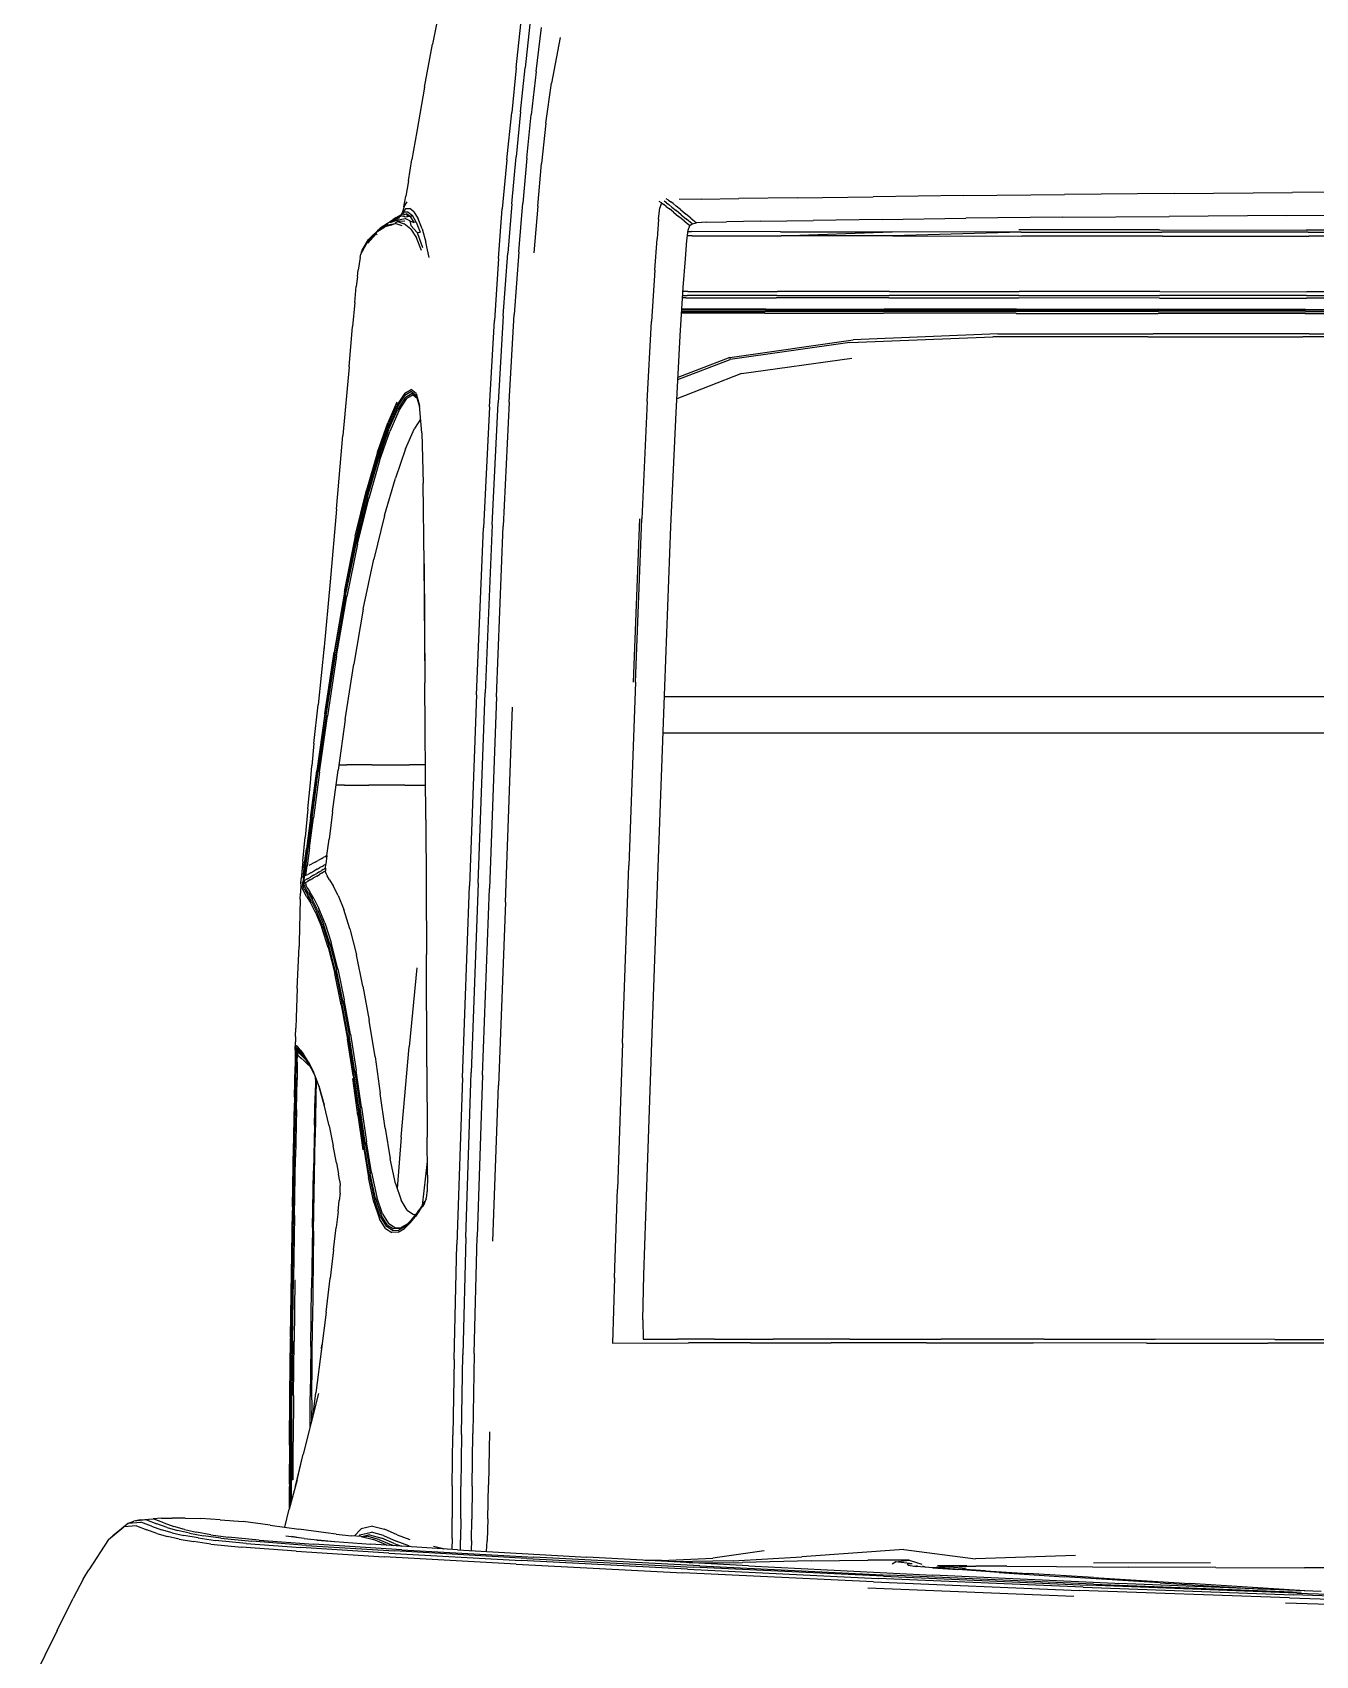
# Model space of a CAD drawing. Header units: millimetres. Extents: x -1905078 to 890385, y 1304549 to 3975677.
# Drawn here: x -641146 to -639328, y 1477237 to 1479537 of the extents above; entities that cross this region are included whole.
import ezdxf

# ---------------------------------------------------------------- set-up
doc = ezdxf.new("R2010")
doc.units = ezdxf.units.MM
doc.header["$LTSCALE"] = 1000
doc.layers.get('0').update_dxf_attribs({"linetype": 'CONTINUOUS'})
doc.layers.add('景-通用-文字', color=7, linetype='CONTINUOUS')

# ---------------------------------------------------------------- blocks, each defined once
blk = doc.blocks.new('C')
at = {"color": 0, "linetype": 'Continuous', "extrusion": (0, 1, 0)}
for p, q in [((-3224.4, 7460.4), (-3240.9, 7379)), ((-3101, 7339.3), (-3093.3, 7412.2)), ((-3078.6, 7412.3), (-3086.3, 7339.2)), ((-3067.6, 7333.1), (-3059.2, 7406.8)), ((-3027.6, 7389.8), (-3042.5, 7313.9)), ((-3254.2, 7307.2), (-3240.9, 7379)), ((-3101, 7339.3), (-3108.6, 7264.8)), ((-3093.9, 7266.1), (-3086.3, 7339.2)), ((-3067.6, 7333.1), (-3076, 7261.1)), ((-3254.2, 7307.2), (-3266.9, 7233.5)), ((-3051.7, 7247.4), (-3042.5, 7313.9)), ((-3116.7, 7186.1), (-3108.6, 7264.8)), ((-3093.9, 7266.1), (-3101.3, 7190.9)), ((-3083.2, 7188.8), (-3076, 7261.1)), ((-3266.9, 7233.5), (-3274.9, 7186.8)), ((-3051.7, 7247.4), (-3058.9, 7180.2)), ((-3280.7, 7151.1), (-3274.9, 7186.8)), ((-3116.7, 7186.1), (-3124.4, 7104.5)), ((-3108.4, 7112.7), (-3101.3, 7190.9)), ((-3083.2, 7188.8), (-3090, 7113.6)), ((-3065.2, 7109), (-3058.9, 7180.2)), ((-3280.7, 7151.1), (-3284.9, 7125.3)), ((-3288.2, 7107.8), (-3284.9, 7125.3)), ((-3288.1, 7108.3), (-3282.7, 7115.8)), ((-2858.8, 7114.3), (-2862.6, 7116.6)), ((-2850.7, 7114.6), (-2854.3, 7117.1)), ((-2847.1, 7118.9), (-2850.9, 7121.2)), ((-2847.1, 7118.9), (-2843.5, 7116.3)), ((-2839.4, 7113.1), (-2843.5, 7116.3)), ((-2792.9, 7120.7), (-2829.3, 7120)), ((-2792.9, 7120.7), (-2730, 7121.6)), ((-2632.7, 7122.9), (-2730, 7121.6)), ((-2632.7, 7122.9), (-2506.3, 7124.6)), ((-2356, 7126.4), (-2506.3, 7124.6)), ((-2356, 7126.4), (-2186.9, 7128.2)), ((-2004.2, 7129.9), (-2186.9, 7128.2)), ((-2004.2, 7129.9), (-1807.3, 7131.4)), ((-1595.4, 7132.7), (-1807.3, 7131.4)), ((-3309.3, 7083.9), (-3295.1, 7089.8)), ((-3301.2, 7090.2), (-3306.1, 7086.8)), ((-3305.7, 7087.1), (-3292.3, 7092.7)), ((-3301.2, 7090.2), (-3296, 7092.8)), ((-3301.2, 7090.2), (-3292.3, 7092.7)), ((-3297.2, 7086.3), (-3286.1, 7088.3)), ((-3291.2, 7095.5), (-3296, 7092.8)), ((-3292.8, 7094.6), (-3291, 7097.9)), ((-3286.7, 7091.2), (-3292.3, 7092.7)), ((-3291.2, 7095.5), (-3287.7, 7098.7)), ((-3291.2, 7095.5), (-3284.1, 7096.3)), ((-3288.1, 7108.3), (-3291, 7097.9)), ((-3285.1, 7104.7), (-3291, 7097.9)), ((-3288.3, 7094.5), (-3284.1, 7096.3)), ((-3281, 7099), (-3287.7, 7098.7)), ((-3286.7, 7091.2), (-3282.1, 7091.4)), ((-3278.2, 7084.6), (-3286.1, 7088.3)), ((-3285.1, 7104.7), (-3278.5, 7105.1)), ((-3277.6, 7091.4), (-3284.1, 7096.3)), ((-3284.1, 7096.3), (-3282.1, 7091.4)), ((-3277.6, 7091.4), (-3282.1, 7091.4)), ((-3281, 7099), (-3274.2, 7093.3)), ((-3271.5, 7099.3), (-3278.5, 7105.1)), ((-3277.6, 7091.4), (-3274.2, 7093.3)), ((-3277.6, 7091.4), (-3272, 7081.6)), ((-3267.7, 7082.2), (-3274.2, 7093.3)), ((-3271.5, 7099.3), (-3264.4, 7087.9)), ((-3130.5, 7021.6), (-3124.4, 7104.5)), ((-3108.4, 7112.7), (-3115.3, 7030.5)), ((-3096.9, 7032.9), (-3090, 7113.6)), ((-3065.2, 7109), (-3071.9, 7031)), ((-2863.7, 7087.4), (-2861.6, 7105.9)), ((-2858.8, 7114.3), (-2861.6, 7105.9)), ((-2858.8, 7114.3), (-2855.1, 7111.8)), ((-2851, 7108.5), (-2855.1, 7111.8)), ((-2851, 7108.5), (-2845.8, 7104.3)), ((-2850.7, 7114.6), (-2846.6, 7111.4)), ((-2841.4, 7107.1), (-2846.6, 7111.4)), ((-2838.8, 7098.6), (-2845.8, 7104.3)), ((-2841.4, 7107.1), (-2834.4, 7101.4)), ((-2839.4, 7113.1), (-2834.2, 7108.8)), ((-2838.8, 7098.6), (-2830.5, 7091.8)), ((-2826.2, 7094.6), (-2834.4, 7101.4)), ((-2827.3, 7103.1), (-2834.2, 7108.8)), ((-2821.3, 7084.4), (-2830.5, 7091.8)), ((-2827.3, 7103.1), (-2819.1, 7096.3)), ((-2826.2, 7094.6), (-2817, 7087.1)), ((-2810.1, 7088.9), (-2819.1, 7096.3)), ((-2810.1, 7088.9), (-2800.6, 7081)), ((-2490.8, 7086.8), (-2351.3, 7088.6)), ((-2190.8, 7090.3), (-2351.3, 7088.6)), ((-2190.8, 7090.3), (-2012.7, 7091.8)), ((-1817.2, 7093.2), (-2012.7, 7091.8)), ((-1817.2, 7093.2), (-1604.6, 7094.3)), ((-3348.7, 7047), (-3334.4, 7062.9)), ((-3348.5, 7049.7), (-3335.3, 7063.8)), ((-3333.5, 7066.2), (-3347.1, 7053.1)), ((-3345.2, 7055.4), (-3330.4, 7069.3)), ((-3333.5, 7066.2), (-3335.3, 7063.8)), ((-3334.4, 7062.9), (-3335.3, 7063.8)), ((-3334.4, 7062.9), (-3333, 7061.1)), ((-3333.5, 7066.2), (-3320, 7074.3)), ((-3333.5, 7066.2), (-3330.4, 7069.3)), ((-3327.6, 7072.1), (-3333.4, 7066.5)), ((-3315.1, 7077.8), (-3330.4, 7069.3)), ((-3309.3, 7083.9), (-3327.6, 7072.1)), ((-3327.6, 7072.1), (-3323.9, 7075)), ((-3323.9, 7075), (-3305.7, 7087.1)), ((-3315.1, 7077.8), (-3320, 7074.3)), ((-3310, 7077), (-3320, 7074.3)), ((-3315.1, 7077.8), (-3302.8, 7080.1)), ((-3297.2, 7086.3), (-3312, 7080.9)), ((-3310, 7077), (-3302.8, 7080.1)), ((-3299.2, 7083.1), (-3302.8, 7080.1)), ((-3291.3, 7075.8), (-3302.8, 7080.1)), ((-3286.5, 7083.6), (-3299.2, 7083.1)), ((-3299.2, 7083.1), (-3287.9, 7079.5)), ((-3277, 7070.5), (-3287.9, 7079.5)), ((-3278.2, 7084.6), (-3272, 7081.6)), ((-3278.2, 7084.6), (-3276.6, 7076.7)), ((-3277, 7070.5), (-3267.1, 7055.8)), ((-3266.1, 7065.1), (-3276.6, 7076.7)), ((-3267.7, 7082.2), (-3272, 7081.6)), ((-3267.7, 7082.2), (-3261.2, 7065.7)), ((-3266.1, 7065.1), (-3261.2, 7065.7)), ((-3266.1, 7065.1), (-3257.2, 7040)), ((-3257.6, 7070.9), (-3264.4, 7087.9)), ((-3257.6, 7070.9), (-3251.5, 7048.8)), ((-2863.7, 7087.4), (-2866.2, 7054.4)), ((-2821.3, 7084.4), (-2811.8, 7076.6)), ((-2807.5, 7079.3), (-2817, 7087.1)), ((-2814.6, 7066.6), (-2809, 7066.6)), ((-2660.7, 7066.2), (-2809, 7066.6)), ((-2784, 7082.1), (-2800.6, 7081)), ((-2784, 7082.1), (-2750.8, 7082.9)), ((-2693.8, 7083.7), (-2750.8, 7082.9)), ((-2693.8, 7083.7), (-2606, 7085.1)), ((-2660.7, 7066.2), (-2474.3, 7065.8)), ((-2659.4, 7059.3), (-2474.3, 7065.8)), ((-2490.8, 7086.8), (-2606, 7085.1)), ((-2259.2, 7065.6), (-2474.3, 7065.8)), ((-2259.2, 7065.6), (-2473, 7059.2)), ((-2028.6, 7069.2), (-2263.1, 7069.5)), ((-2259.2, 7065.6), (-2024.9, 7065.5)), ((-2028.6, 7069.2), (-1784.1, 7069.1)), ((-1780.7, 7065.4), (-2024.9, 7065.5)), ((-1539.1, 7069.1), (-1784.1, 7069.1)), ((-1780.7, 7065.4), (-1535.9, 7065.3)), ((-3360.1, 7029), (-3348.5, 7049.7)), ((-3348.2, 7051.1), (-3359.3, 7032)), ((-3357.6, 7035.3), (-3358.5, 7033.5)), ((-3357.6, 7035.3), (-3347.1, 7053.1)), ((-3345.2, 7055.4), (-3347.1, 7053.1)), ((-3258.8, 7034.7), (-3267.1, 7055.8)), ((-3246.4, 7023.1), (-3251.5, 7048.8)), ((-2870.2, 7002.2), (-2866.2, 7054.4)), ((-2807.8, 7059.3), (-2815.5, 7059.3)), ((-2807.8, 7059.3), (-2659.4, 7059.3)), ((-2473, 7059.2), (-2659.4, 7059.3)), ((-2473, 7059.2), (-2258, 7059.1)), ((-2023.7, 7059), (-2258, 7059.1)), ((-2023.7, 7059), (-1779.6, 7058.9)), ((-1534.8, 7058.9), (-1779.6, 7058.9)), ((-3361.2, 7023.2), (-3364.4, 7002.4)), ((-3361.2, 7023.2), (-3360.1, 7029)), ((-3359.3, 7032), (-3360.1, 7029)), ((-3359.3, 7032), (-3358.5, 7033.5)), ((-3130.5, 7021.6), (-3137, 6918)), ((-3122.7, 6926.1), (-3115.3, 7030.5)), ((-3096.9, 7032.9), (-3104.5, 6928.4)), ((-3365.8, 6991.8), (-3367.7, 6975)), ((-3365.8, 6991.8), (-3364.4, 7002.4)), ((-2870.2, 7002.2), (-2875.8, 6916.6)), ((-3370.3, 6948.4), (-3367.7, 6975)), ((-2818.4, 6955.9), (-2823.7, 6955.9)), ((-2823.4, 6960), (-2816.2, 6960)), ((-2814.8, 6966.6), (-2823, 6966.6)), ((-2818.4, 6955.9), (-2667.8, 6955.9)), ((-2666.6, 6959.9), (-2816.2, 6960)), ((-2814.8, 6966.6), (-2665.6, 6966.6)), ((-2479.9, 6955.9), (-2667.8, 6955.9)), ((-2666.6, 6959.9), (-2479.2, 6959.9)), ((-2478.6, 6966.6), (-2665.6, 6966.6)), ((-2479.9, 6955.9), (-2263.8, 6955.8)), ((-2263.4, 6959.8), (-2479.2, 6959.9)), ((-2478.6, 6966.6), (-2262.9, 6966.5)), ((-2028.7, 6955.7), (-2263.8, 6955.8)), ((-2263.4, 6959.8), (-2028.5, 6959.7)), ((-2028.1, 6966.4), (-2262.9, 6966.5)), ((-2028.7, 6955.7), (-1783.9, 6955.6)), ((-1783.7, 6959.7), (-2028.5, 6959.7)), ((-2028.1, 6966.4), (-1783.4, 6966.3)), ((-1538.6, 6955.6), (-1783.9, 6955.6)), ((-1783.7, 6959.7), (-1538.4, 6959.6)), ((-1538.1, 6966.2), (-1783.4, 6966.3)), ((-3370.3, 6948.4), (-3374, 6908.3)), ((-3122.7, 6926.1), (-3131.2, 6781.1)), ((-3112.9, 6782.1), (-3104.5, 6928.4)), ((-2686.5, 6930.4), (-2825.3, 6930.5)), ((-2825.2, 6933.4), (-2686.2, 6933.3)), ((-2825, 6935.8), (-2685.7, 6935.7)), ((-2685.2, 6937.2), (-2824.9, 6937.3)), ((-2686.5, 6930.4), (-2488.7, 6930.3)), ((-2488.5, 6933.2), (-2686.2, 6933.3)), ((-2488.2, 6935.6), (-2685.7, 6935.7)), ((-2685.2, 6937.2), (-2487.9, 6937.1)), ((-2267.6, 6930.2), (-2488.7, 6930.3)), ((-2488.5, 6933.2), (-2267.4, 6933.1)), ((-2488.2, 6935.6), (-2267.2, 6935.5)), ((-2267.1, 6937), (-2487.9, 6937.1)), ((-2267.6, 6930.2), (-2030.7, 6930.1)), ((-2030.5, 6933), (-2267.4, 6933.1)), ((-2030.4, 6935.4), (-2267.2, 6935.5)), ((-2267.1, 6937), (-2030.3, 6936.9)), ((-1785.7, 6930), (-2030.7, 6930.1)), ((-2030.5, 6933), (-1785.5, 6932.9)), ((-2030.4, 6935.4), (-1785.4, 6935.3)), ((-1785.3, 6936.8), (-2030.3, 6936.9)), ((-1785.7, 6930), (-1540.1, 6929.9)), ((-1540, 6932.8), (-1785.5, 6932.9)), ((-1539.8, 6935.2), (-1785.4, 6935.3)), ((-1785.3, 6936.8), (-1539.8, 6936.7)), ((-3379.8, 6840.9), (-3374, 6908.3)), ((-3145.5, 6774.6), (-3137, 6918)), ((-2883, 6783.2), (-2875.8, 6916.6)), ((-2744.8, 6856.8), (-2539.5, 6886.1)), ((-2544.9, 6881.5), (-2744.6, 6853.4)), ((-2544.9, 6881.5), (-2306.4, 6890.9)), ((-2298.5, 6895.9), (-2539.5, 6886.1)), ((-2048.3, 6890.9), (-2306.4, 6890.9)), ((-2298.5, 6895.9), (-2039.2, 6895.8)), ((-2048.3, 6890.9), (-1789.8, 6890.8)), ((-1779.4, 6895.8), (-2039.2, 6895.8)), ((-1531.2, 6890.8), (-1789.8, 6890.8)), ((-1779.4, 6895.8), (-1519.8, 6895.7)), ((-2831.7, 6820), (-2744.6, 6853.4)), ((-2744.8, 6856.8), (-2831.5, 6823.4)), ((-2744.8, 6856.8), (-2744.6, 6853.4)), ((-2725.4, 6829.8), (-2541.4, 6855.4)), ((-3379.8, 6840.9), (-3390.3, 6726.6)), ((-2725.4, 6829.8), (-2833.4, 6787.8)), ((-3287, 6797.1), (-3300.1, 6777)), ((-3299.6, 6773.2), (-3286.5, 6793.4)), ((-3285.4, 6790.6), (-3298.5, 6770.4)), ((-3287, 6797.1), (-3276.2, 6803.5)), ((-3275.7, 6799.8), (-3286.5, 6793.4)), ((-3285.4, 6790.6), (-3274.6, 6797)), ((-3272.8, 6794.4), (-3283.6, 6788)), ((-3267.9, 6796.5), (-3276.2, 6803.5)), ((-3275.7, 6799.8), (-3267.4, 6792.8)), ((-3266.7, 6790.3), (-3274.6, 6797)), ((-3272.8, 6794.4), (-3266.3, 6789)), ((-3267.9, 6796.5), (-3262.2, 6776.6)), ((-3262, 6773.8), (-3267.4, 6792.8)), ((-3300.1, 6782.3), (-3315.3, 6747.8)), ((-3315.3, 6742.5), (-3300.1, 6777)), ((-3299.6, 6773.2), (-3314.8, 6738.8)), ((-3313.7, 6736), (-3298.5, 6770.4)), ((-3296.7, 6767.8), (-3311.8, 6733.4)), ((-3296.7, 6767.8), (-3283.6, 6788)), ((-3258.6, 6731.1), (-3262.2, 6776.6)), ((-3145.5, 6774.6), (-3155.6, 6572.8)), ((-3141.1, 6577.6), (-3131.2, 6781.1)), ((-3112.9, 6782.1), (-3122.6, 6575.7)), ((-2883, 6783.2), (-2891.8, 6587.6)), ((-3332.3, 6698.6), (-3315.3, 6747.8)), ((-3315.3, 6742.5), (-3332.3, 6693.3)), ((-3331.8, 6689.6), (-3314.8, 6738.8)), ((-3285.6, 6704.2), (-3270.4, 6738.5)), ((-3260.4, 6754), (-3270.4, 6738.5)), ((-3400.8, 6604), (-3390.3, 6726.6)), ((-3313.7, 6736), (-3330.7, 6686.9)), ((-3328.8, 6684.3), (-3311.8, 6733.4)), ((-3258.6, 6731.1), (-3256.3, 6647.4)), ((-3332.3, 6698.6), (-3350.6, 6635.3)), ((-3350.5, 6630.2), (-3332.3, 6693.3)), ((-3331.8, 6689.6), (-3350, 6626.7)), ((-3348.8, 6623.9), (-3330.7, 6686.9)), ((-3328.8, 6684.3), (-3347, 6621.4)), ((-3285.6, 6704.2), (-3302.5, 6655.4)), ((-3320.4, 6593.5), (-3302.5, 6655.4)), ((-3369.3, 6558.7), (-3350.6, 6635.3)), ((-3350.5, 6630.2), (-3369.1, 6554)), ((-3254.7, 6512.7), (-3256.3, 6647.4)), ((-3400.8, 6604), (-3411.4, 6482.6)), ((-3368.5, 6550.6), (-3350, 6626.7)), ((-3348.8, 6623.9), (-3367.4, 6548.1)), ((-3365.5, 6545.7), (-3347, 6621.4)), ((-3320.4, 6593.5), (-3338.6, 6520.2)), ((-3141.1, 6577.6), (-3152.7, 6297.6)), ((-3133.8, 6291.2), (-3122.6, 6575.7)), ((-2895.8, 6587.8), (-2906.4, 6315.4)), ((-2902.4, 6315.6), (-2891.8, 6587.6)), ((-3369.3, 6558.7), (-3387.6, 6469.4)), ((-3387.4, 6465.4), (-3369.1, 6554)), ((-3368.5, 6550.6), (-3386.8, 6462.4)), ((-3385.6, 6460.1), (-3367.4, 6548.1)), ((-3167.1, 6294.3), (-3155.6, 6572.8)), ((-3365.5, 6545.7), (-3383.6, 6458)), ((-3356, 6436.9), (-3338.6, 6520.2)), ((-3254.7, 6512.7), (-3253.2, 6314.5)), ((-3253, 6317.8), (-3254.6, 6517)), ((-3411.4, 6482.6), (-3421.8, 6368.3)), ((-3387.4, 6465.4), (-3404.6, 6365.2)), ((-3403.9, 6362.9), (-3386.8, 6462.4)), ((-3385.6, 6460.1), (-3402.6, 6361)), ((-3400.6, 6359.2), (-3383.6, 6458)), ((-3356, 6436.9), (-3372, 6345.2)), ((-3421, 6375.5), (-3431.2, 6277.4)), ((-3420.2, 6262.8), (-3404.6, 6365.2)), ((-3403.9, 6362.9), (-3419.3, 6261.3)), ((-3418, 6260), (-3402.6, 6361)), ((-3400.6, 6359.2), (-3415.9, 6258.7)), ((-3386.1, 6253.1), (-3372, 6345.2)), ((-3251.9, 6086.4), (-3253.2, 6314.5)), ((-2902.4, 6315.6), (-2913.5, 6010)), ((-3438.2, 6213.2), (-3431.2, 6277.4)), ((-3167.1, 6294.3), (-3179, 5976.2)), ((-3164.6, 5980.3), (-3152.7, 6297.6)), ((-3133.8, 6291.2), (-3145.7, 5971.6)), ((-2854.2, 6291.7), (2854.2, 6292.1)), ((-3420.2, 6262.8), (-3433.4, 6167.8)), ((-3432.5, 6167.2), (-3419.3, 6261.3)), ((-3418, 6260), (-3431, 6166.4)), ((-3428.9, 6165.7), (-3415.9, 6258.7)), ((-3386.1, 6253.1), (-3397.9, 6168.6)), ((-3118.7, 5948.9), (-3107.2, 6273.8)), ((-2856.4, 6231.1), (2856.4, 6231.1)), ((-3438.2, 6213.2), (-3441.7, 6176.2)), ((-3444.1, 6147.9), (-3441.7, 6176.2)), ((-3407.1, 6099.5), (-3397.9, 6168.6)), ((-3396.7, 6177.8), (-3383.5, 6177.7)), ((-3341.5, 6177.7), (-3383.5, 6177.7)), ((-3341.5, 6177.7), (-3279, 6177.6)), ((-3252.4, 6177.7), (-3279, 6177.6)), ((-3448.3, 6104.5), (-3444.1, 6147.9)), ((-3443.8, 6089.5), (-3433.4, 6167.8)), ((-3432.5, 6167.2), (-3442.7, 6089.8)), ((-3441.2, 6089.6), (-3431, 6166.4)), ((-3428.9, 6165.7), (-3439, 6089.4)), ((-3387.5, 6143.6), (-3401.2, 6143.7)), ((-3387.5, 6143.6), (-3347, 6143.6)), ((-3286.9, 6143.5), (-3347, 6143.6)), ((-3286.9, 6143.5), (-3252.2, 6143.6)), ((-3448.3, 6104.5), (-3453.1, 6056.9)), ((-3443.8, 6089.5), (-3450.8, 6037.5)), ((-3449.6, 6038.5), (-3442.7, 6089.8)), ((-3441.2, 6089.6), (-3448, 6038.9)), ((-3445.7, 6039.2), (-3439, 6089.4)), ((-3407.1, 6099.5), (-3413.1, 6053.9)), ((-3251.9, 6086.4), (-3250.7, 5861.7)), ((-3456.9, 6016.9), (-3453.1, 6056.9)), ((-3454.9, 6005.8), (-3450.8, 6037.5)), ((-3449.6, 6038.5), (-3453.6, 6007.4)), ((-3452, 6008.4), (-3448, 6038.9)), ((-3445.7, 6039.2), (-3449.6, 6009.2)), ((-3416.7, 6026.5), (-3413.1, 6053.9)), ((-3456.9, 6016.9), (-3459.4, 5987.7)), ((-3455.7, 5990.8), (-3453.6, 6007.4)), ((-3452, 6008.4), (-3454, 5992.3)), ((-3451.6, 5993.5), (-3449.6, 6009.2)), ((-3446.3, 6010.4), (-3441.7, 6012.7)), ((-3436.4, 6015.5), (-3441.7, 6012.7)), ((-3436.4, 6015.5), (-3431.1, 6018.4)), ((-3432.9, 6003.6), (-3428.2, 6006.4)), ((-3426.4, 6021.1), (-3431.1, 6018.4)), ((-3424.7, 6008.4), (-3428.2, 6006.4)), ((-3426.4, 6021.1), (-3422.9, 6023)), ((-3424.7, 6008.4), (-3422.1, 6009.9)), ((-3420.3, 6024.5), (-3422.9, 6023)), ((-3420.1, 6011.1), (-3422.1, 6009.9)), ((-3420.3, 6024.5), (-3418.3, 6025.6)), ((-3420.1, 6011.1), (-3418.4, 6012)), ((-3419.1, 6005.2), (-3418.4, 6012)), ((-3416.7, 6026.5), (-3418.4, 6012)), ((-3416.7, 6026.5), (-3418.3, 6025.6)), ((-2923.9, 5714), (-2913.5, 6010)), ((-3460, 5979.2), (-3460.9, 5963.6)), ((-3460, 5979.2), (-3459.4, 5987.7)), ((-3457.8, 5980.2), (-3456.4, 5982.8)), ((-3454.9, 6005.8), (-3457, 5988.6)), ((-3455.7, 5990.8), (-3457, 5988.6)), ((-3456.6, 5977.5), (-3456.4, 5982.8)), ((-3456.6, 5977.5), (-3454.8, 5979.6)), ((-3455.7, 5990.8), (-3456.4, 5982.8)), ((-3454.7, 5984.6), (-3456.4, 5982.8)), ((-3455.7, 5990.8), (-3454, 5992.3)), ((-3454.7, 5984.6), (-3454.8, 5979.6)), ((-3452.4, 5981.3), (-3454.8, 5979.6)), ((-3454, 5975.5), (-3454.8, 5979.6)), ((-3454.7, 5984.6), (-3454, 5992.3)), ((-3454.7, 5984.6), (-3452.2, 5986.1)), ((-3451.6, 5993.5), (-3454, 5992.3)), ((-3452.4, 5981.3), (-3449, 5983.3)), ((-3452.4, 5981.3), (-3451.6, 5977.4)), ((-3448.9, 5987.9), (-3452.2, 5986.1)), ((-3451.6, 5993.5), (-3448.2, 5995)), ((-3444.3, 5986), (-3449, 5983.3)), ((-3448.9, 5987.9), (-3444.2, 5990.6)), ((-3443.5, 5997.5), (-3448.2, 5995)), ((-3444.3, 5986), (-3439, 5989.1)), ((-3438.9, 5993.6), (-3444.2, 5990.6)), ((-3443.5, 5997.5), (-3438.2, 6000.5)), ((-3433.7, 5992.2), (-3439, 5989.1)), ((-3438.9, 5993.6), (-3433.5, 5996.7)), ((-3432.9, 6003.6), (-3438.2, 6000.5)), ((-3433.7, 5992.2), (-3428.9, 5995)), ((-3428.8, 5999.5), (-3433.5, 5996.7)), ((-3425.4, 5997), (-3428.9, 5995)), ((-3428.8, 5999.5), (-3425.3, 6001.6)), ((-3425.4, 5997), (-3422.8, 5998.6)), ((-3422.7, 6003.1), (-3425.3, 6001.6)), ((-3420.9, 5999.7), (-3422.8, 5998.6)), ((-3422.7, 6003.1), (-3420.7, 6004.2)), ((-3420.9, 5999.7), (-3419.2, 6000.7)), ((-3419.1, 6005.2), (-3420.7, 6004.2)), ((-3419.1, 6005.2), (-3419.2, 6000.7)), ((-3418.4, 5997), (-3419.2, 6000.7)), ((-3418.4, 5997), (-3416.2, 5992.6)), ((-3412.2, 5986.1), (-3416.2, 5992.6)), ((-3412.2, 5986.1), (-3406, 5975.8)), ((-3164.6, 5980.3), (-3176, 5664.9)), ((-3461.2, 5953.6), (-3462.9, 5881.7)), ((-3461.2, 5953.6), (-3460.9, 5963.6)), ((-3456.6, 5977.5), (-3458, 5974.6)), ((-3457.1, 5970.3), (-3458, 5974.6)), ((-3457.1, 5970.3), (-3454.7, 5965.4)), ((-3456.6, 5977.5), (-3455.7, 5973.3)), ((-3453.4, 5968.5), (-3455.7, 5973.3)), ((-3450.4, 5958.2), (-3454.7, 5965.4)), ((-3454, 5975.5), (-3451.6, 5970.8)), ((-3453.4, 5968.5), (-3449.1, 5961.5)), ((-3449.3, 5972.8), (-3451.6, 5977.4)), ((-3447.4, 5963.8), (-3451.6, 5970.8)), ((-3450.4, 5958.2), (-3443.7, 5947.1)), ((-3449.3, 5972.8), (-3445, 5965.8)), ((-3442.4, 5950.4), (-3449.1, 5961.5)), ((-3447.4, 5963.8), (-3440.8, 5952.8)), ((-3438.4, 5954.9), (-3445, 5965.8)), ((-3432.3, 5936.2), (-3440.8, 5952.8)), ((-3438.4, 5954.9), (-3429.9, 5938.3)), ((-3397.9, 5960), (-3406, 5975.8)), ((-3397.9, 5960), (-3388.5, 5936.8)), ((-3190.6, 5656), (-3179, 5976.2)), ((-3157.2, 5660.3), (-3145.7, 5971.6)), ((-3435.1, 5930.4), (-3443.7, 5947.1)), ((-3442.4, 5950.4), (-3433.9, 5933.8)), ((-3435.1, 5930.4), (-3425.3, 5906.4)), ((-3424.1, 5909.8), (-3433.9, 5933.8)), ((-3432.3, 5936.2), (-3422.4, 5912.3)), ((-3420.1, 5914.4), (-3429.9, 5938.3)), ((-3378.2, 5904.4), (-3388.5, 5936.8)), ((-3118.7, 5948.9), (-3130.8, 5643.2)), ((-3414.6, 5873.4), (-3425.3, 5906.4)), ((-3424.1, 5909.8), (-3413.4, 5876.9)), ((-3411.8, 5879.4), (-3422.4, 5912.3)), ((-3420.1, 5914.4), (-3409.5, 5881.5)), ((-3378.2, 5904.4), (-3367.5, 5860.9)), ((-3466.1, 5805), (-3463.1, 5874.8)), ((-3462.9, 5881.7), (-3463.1, 5874.8)), ((-3414.6, 5873.4), (-3403.7, 5829.6)), ((-3402.5, 5833.2), (-3413.4, 5876.9)), ((-3411.8, 5879.4), (-3400.9, 5835.7)), ((-3398.7, 5837.8), (-3409.5, 5881.5)), ((-3356.7, 5809), (-3367.5, 5860.9)), ((-3249.8, 5674.1), (-3250.7, 5861.7)), ((-3392.9, 5777.8), (-3403.7, 5829.6)), ((-3402.5, 5833.2), (-3391.7, 5781.4)), ((-3390.1, 5783.9), (-3400.9, 5835.7)), ((-3398.7, 5837.8), (-3387.8, 5786)), ((-3266.6, 5839.5), (-3279.5, 5707.6)), ((-3466.1, 5805), (-3468.1, 5756.5)), ((-3356.7, 5809), (-3346.2, 5751.5)), ((-3392.9, 5777.8), (-3382.4, 5720.4)), ((-3381.3, 5724), (-3391.7, 5781.4)), ((-3390.1, 5783.9), (-3379.7, 5726.5)), ((-3377.4, 5728.6), (-3387.8, 5786)), ((-3469, 5724.9), (-3468.6, 5738.5)), ((-3468.1, 5756.5), (-3468.6, 5738.5)), ((-3336.4, 5691), (-3346.2, 5751.5)), ((-3469.3, 5702.4), (-3469.1, 5716)), ((-3469, 5724.9), (-3469.1, 5716)), ((-3468.1, 5706.4), (-3468, 5709.1)), ((-3467.2, 5709.6), (-3468, 5709.1)), ((-3467.2, 5709.6), (-3465.3, 5707.6)), ((-3372.7, 5660), (-3382.4, 5720.4)), ((-3381.3, 5724), (-3371.5, 5663.6)), ((-3369.9, 5666.1), (-3379.7, 5726.5)), ((-3377.4, 5728.6), (-3367.6, 5668.2)), ((-2923.9, 5714), (-2932.2, 5470.6)), ((-3469.3, 5702.4), (-3469.8, 5674.8)), ((-3468.6, 5688.5), (-3469.2, 5659.8)), ((-3468.6, 5688.5), (-3468.3, 5701.8)), ((-3468.1, 5706.4), (-3468.3, 5701.8)), ((-3468.2, 5656.2), (-3467.6, 5684.7)), ((-3467.3, 5698), (-3467.6, 5684.7)), ((-3467.3, 5698), (-3467.2, 5702.6)), ((-3467.3, 5698), (-3465.7, 5695)), ((-3467, 5705.2), (-3467.2, 5702.6)), ((-3465.5, 5699.6), (-3467.2, 5702.6)), ((-3467, 5705.2), (-3466.2, 5705.7)), ((-3467, 5705.2), (-3465.4, 5702.2)), ((-3466, 5681.8), (-3466.5, 5653.3)), ((-3464.3, 5703.7), (-3466.2, 5705.7)), ((-3466, 5681.8), (-3465.7, 5695)), ((-3465.5, 5699.6), (-3465.7, 5695)), ((-3463.2, 5692.2), (-3465.7, 5695)), ((-3465.5, 5699.6), (-3465.4, 5702.2)), ((-3465.5, 5699.6), (-3463.1, 5696.8)), ((-3464.6, 5702.7), (-3465.4, 5702.2)), ((-3462.9, 5699.4), (-3465.4, 5702.2)), ((-3461.5, 5702.9), (-3465.3, 5707.6)), ((-3464.6, 5702.7), (-3462.7, 5700.7)), ((-3464.3, 5703.7), (-3460.6, 5699)), ((-3463.2, 5692.2), (-3459.7, 5688.9)), ((-3459.5, 5693.5), (-3463.1, 5696.8)), ((-3462.9, 5699.4), (-3459.3, 5696.1)), ((-3459, 5696), (-3462.7, 5700.7)), ((-3461.6, 5699.3), (-3462.1, 5699.9)), ((-3461.5, 5702.9), (-3455.5, 5695.2)), ((-3454.5, 5691.3), (-3460.6, 5699)), ((-3454.8, 5684.4), (-3459.7, 5688.9)), ((-3459.5, 5693.5), (-3454.7, 5688.9)), ((-3458.2, 5695.1), (-3459.3, 5696.1)), ((-3459, 5696), (-3452.9, 5688.3)), ((-3447.7, 5683.3), (-3455.5, 5695.2)), ((-3454.8, 5684.4), (-3449, 5679)), ((-3451.3, 5685.8), (-3454.7, 5688.9)), ((-3454.5, 5691.3), (-3446.8, 5679.5)), ((-3445.6, 5677), (-3452.9, 5688.3)), ((-3447.7, 5683.3), (-3439, 5666.1)), ((-3336.4, 5691), (-3327.6, 5630.1)), ((-3292.7, 5557), (-3279.5, 5707.6)), ((-3470.7, 5624), (-3469.8, 5674.8)), ((-3469.7, 5665), (-3470.7, 5614)), ((-3470.1, 5609.1), (-3469.2, 5659.8)), ((-3468.2, 5656.2), (-3469.1, 5605.6)), ((-3444.4, 5674.7), (-3449, 5679)), ((-3438.1, 5662.4), (-3446.8, 5679.5)), ((-3429.9, 5642.4), (-3439, 5666.1)), ((-3438.1, 5662.4), (-3429, 5638.8)), ((-3435.9, 5653.8), (-3435.9, 5656.6)), ((-3364.9, 5594), (-3373.7, 5654.8)), ((-3372.7, 5660), (-3363.9, 5599.2)), ((-3362.7, 5602.7), (-3371.5, 5663.6)), ((-3369.9, 5666.1), (-3361.1, 5605.2)), ((-3358.8, 5607.3), (-3367.6, 5668.2)), ((-3249.8, 5674.1), (-3249.3, 5557.2)), ((-3190.6, 5656), (-3199.8, 5378)), ((-3185, 5390), (-3176, 5664.9)), ((-3157.2, 5660.3), (-3166.4, 5390.8)), ((-3467.5, 5602.9), (-3466.5, 5653.3)), ((-3435.9, 5653.8), (-3436.5, 5626.2)), ((-3434.8, 5653.9), (-3436.4, 5557.1)), ((-3429.9, 5642.4), (-3421.2, 5611)), ((-3420.7, 5608.8), (-3429, 5638.8)), ((-3319.4, 5572.3), (-3327.6, 5630.1)), ((-3140.3, 5383.5), (-3130.8, 5643.2)), ((-3472.3, 5533.9), (-3470.7, 5614)), ((-3470.7, 5624), (-3472.2, 5542.4)), ((-3470.1, 5609.1), (-3471.7, 5529.5)), ((-3470.7, 5526.3), (-3469.1, 5605.6)), ((-3467.5, 5602.9), (-3469, 5523.9)), ((-3437.4, 5577.3), (-3436.5, 5626.2)), ((-3413.1, 5576.2), (-3421.2, 5611)), ((-3362.7, 5602.7), (-3354.4, 5544.9)), ((-3352.8, 5547.4), (-3361.1, 5605.2)), ((-3358.8, 5607.3), (-3350.5, 5549.5)), ((-3437.4, 5577.3), (-3438.8, 5500.7)), ((-3413.1, 5576.2), (-3406.2, 5542.5)), ((-3364.9, 5594), (-3356.6, 5536.2)), ((-3355.6, 5541.4), (-3363.9, 5599.2)), ((-3438.9, 5400.4), (-3436.4, 5557.1)), ((-3352.8, 5547.4), (-3344.5, 5496.2)), ((-3342.2, 5498.3), (-3350.5, 5549.5)), ((-3319.4, 5572.3), (-3311.1, 5521.1)), ((-3292.7, 5557), (-3299.6, 5471.6)), ((-3249.1, 5493.7), (-3249.3, 5557.2)), ((-3472.3, 5533.9), (-3474.1, 5435)), ((-3474, 5441.2), (-3472.2, 5542.4)), ((-3473.5, 5431.3), (-3471.7, 5529.5)), ((-3470.7, 5526.3), (-3472.5, 5428.6)), ((-3470.8, 5426.5), (-3469, 5523.9)), ((-3400.8, 5514.1), (-3406.2, 5542.5)), ((-3355.6, 5541.4), (-3347.3, 5490.1)), ((-3346.1, 5493.6), (-3354.4, 5544.9)), ((-3302.5, 5479.9), (-3311.1, 5521.1)), ((-3440.5, 5406.7), (-3438.8, 5500.7)), ((-3400.8, 5514.1), (-3397.2, 5495.5)), ((-3395.2, 5483.9), (-3397.2, 5495.5)), ((-3346.1, 5493.6), (-3337.4, 5452.4)), ((-3335.8, 5454.9), (-3344.5, 5496.2)), ((-3342.2, 5498.3), (-3333.5, 5457.1)), ((-3257.4, 5443.2), (-3249.2, 5516.4)), ((-3249.1, 5493.7), (-3249.4, 5466.5)), ((-3395.2, 5483.9), (-3394.3, 5476.3)), ((-3394.8, 5463.9), (-3394.3, 5472.2)), ((-3394.3, 5471.9), (-3394.3, 5476.3)), ((-3338.6, 5448.9), (-3347.3, 5490.1)), ((-3302.5, 5479.9), (-3292.9, 5452.1)), ((-3250.1, 5458.5), (-3249.4, 5466.5)), ((-2937.3, 5322.8), (-2932.2, 5470.6)), ((-3474, 5441.2), (-3475.8, 5331.7)), ((-3398.1, 5433.4), (-3396, 5451.7)), ((-3394.8, 5463.9), (-3396, 5451.7)), ((-3338.6, 5448.9), (-3329, 5421.2)), ((-3327.8, 5424.7), (-3337.4, 5452.4)), ((-3335.8, 5454.9), (-3326.2, 5427.2)), ((-3323.9, 5429.4), (-3333.5, 5457.1)), ((-3282.7, 5435.5), (-3292.9, 5452.1)), ((-3260.3, 5439.1), (-3267.1, 5429.5)), ((-3262.2, 5434.6), (-3257.1, 5441.7)), ((-3256.6, 5444.2), (-3261.6, 5437.2)), ((-3260.3, 5439.1), (-3256.1, 5444.9)), ((-3253.7, 5447.3), (-3257.1, 5441.7)), ((-3256.6, 5444.2), (-3253.2, 5449.6)), ((-3253.7, 5447.3), (-3251.5, 5452.5)), ((-3251.1, 5454.5), (-3253.2, 5449.6)), ((-3251.1, 5454.5), (-3251.5, 5452.5)), ((-3251.1, 5454.5), (-3250.1, 5459.2)), ((-3475.9, 5327.6), (-3474.1, 5435)), ((-3473.5, 5431.3), (-3475.3, 5324.7)), ((-3474.2, 5322.6), (-3472.5, 5428.6)), ((-3470.8, 5426.5), (-3472.6, 5321)), ((-3398.1, 5433.4), (-3401.2, 5406.7)), ((-3318.8, 5405), (-3329, 5421.2)), ((-3327.8, 5424.7), (-3317.6, 5408.5)), ((-3316, 5411), (-3326.2, 5427.2)), ((-3323.9, 5429.4), (-3313.7, 5413.1)), ((-3316, 5411), (-3305.5, 5404.2)), ((-3303.2, 5406.2), (-3313.7, 5413.1)), ((-3283.1, 5412), (-3292.8, 5406.6)), ((-3277.7, 5414.1), (-3287.4, 5404.8)), ((-3286.3, 5408), (-3276.8, 5417.1)), ((-3275.4, 5419.3), (-3284.8, 5410.3)), ((-3282.7, 5435.5), (-3272.5, 5428)), ((-3277.7, 5414.1), (-3269.2, 5424.7)), ((-3268.4, 5427.5), (-3276.8, 5417.1)), ((-3275.4, 5419.3), (-3267.1, 5429.5)), ((-3268.6, 5427.7), (-3272.5, 5428)), ((-3262.2, 5434.6), (-3269.2, 5424.7)), ((-3268.4, 5427.5), (-3261.6, 5437.2)), ((-3440.5, 5406.7), (-3442.2, 5305.8)), ((-3438.9, 5400.4), (-3440.8, 5250.2)), ((-3405.6, 5369.5), (-3401.2, 5406.7)), ((-3318.8, 5405), (-3308.2, 5398.2)), ((-3307.1, 5401.7), (-3317.6, 5408.5)), ((-3297.7, 5398.8), (-3308.2, 5398.2)), ((-3307.1, 5401.7), (-3296.6, 5402.2)), ((-3295, 5404.6), (-3305.5, 5404.2)), ((-3303.2, 5406.2), (-3292.8, 5406.6)), ((-3297.7, 5398.8), (-3287.4, 5404.8)), ((-3286.3, 5408), (-3296.6, 5402.2)), ((-3295, 5404.6), (-3284.8, 5410.3)), ((-3185, 5390), (-3190.1, 5194.4)), ((-3171.2, 5196.7), (-3166.4, 5390.8)), ((-3405.6, 5369.5), (-3411.2, 5322.3)), ((-3204.7, 5186.7), (-3199.8, 5378)), ((-3477.4, 5223.7), (-3475.8, 5331.7)), ((-3475.9, 5327.6), (-3477.4, 5221.7)), ((-3476.7, 5219.9), (-3475.3, 5324.7)), ((-3474.2, 5322.6), (-3475.7, 5218.6)), ((-3474, 5217.6), (-3472.6, 5321)), ((-3470.1, 5319.5), (-3471.5, 5216.7)), ((-3443.6, 5208.3), (-3442.2, 5305.8)), ((-3418.1, 5265.6), (-3411.2, 5322.3)), ((-2937.3, 5322.8), (-2940.3, 5213.9)), ((-3442, 5119.1), (-3440.8, 5250.2)), ((-3418.1, 5265.6), (-3426.2, 5199.9)), ((-2890.2, 5252.8), (-2889.5, 5220.5)), ((-3477.4, 5223.7), (-3478.3, 5127.2)), ((-3478.3, 5127.6), (-3477.4, 5221.7)), ((-3476.7, 5219.9), (-3477.6, 5127.2)), ((-3476.6, 5126.9), (-3475.7, 5218.6)), ((-3474, 5217.6), (-3474.9, 5126.7)), ((-3472.4, 5126.5), (-3471.5, 5216.7)), ((-3443.6, 5208.3), (-3444.4, 5124.7)), ((-3425.7, 5204.2), (-3435, 5130.7)), ((-3425.7, 5204.2), (-3424.9, 5210.9)), ((-3192.5, 5061.6), (-3190.1, 5194.4)), ((-3171.2, 5196.7), (-3173.3, 5063.1)), ((-2940.3, 5213.9), (-2813.7, 5214)), ((-2889.5, 5220.5), (-2832.2, 5220.1)), ((-2770.5, 5220.2), (-2832.2, 5220.1)), ((-2710.6, 5214), (-2813.7, 5214)), ((-2770.5, 5220.2), (-2672.9, 5220.2)), ((-2710.6, 5214), (-2576.2, 5214)), ((-2545, 5220.3), (-2672.9, 5220.2)), ((-2416.9, 5214), (-2576.2, 5214)), ((-2545, 5220.3), (-2392.5, 5220.3)), ((-2416.9, 5214), (-2239.4, 5214)), ((-2220.9, 5220.3), (-2392.5, 5220.3)), ((-2050.2, 5213.9), (-2239.4, 5214)), ((-2220.9, 5220.3), (-2035.9, 5220.1)), ((-2050.2, 5213.9), (-1848, 5213.8)), ((-1836.6, 5219.8), (-2035.9, 5220.1)), ((-1631.5, 5213.7), (-1848, 5213.8)), ((-1836.6, 5219.8), (-1622, 5219.6)), ((-3204.7, 5186.7), (-3206.8, 5060.1)), ((-3478.8, 5043.6), (-3478.3, 5127.2)), ((-3478.3, 5127.6), (-3478.7, 5046.3)), ((-3478, 5047.4), (-3477.6, 5127.2)), ((-3476.6, 5126.9), (-3477, 5048.2)), ((-3475.3, 5048.8), (-3474.9, 5126.7)), ((-3472.4, 5126.5), (-3472.8, 5049.3)), ((-3430.9, 5130), (-3456.1, 5028.6)), ((-3444.7, 5074.8), (-3444.4, 5124.7)), ((-3442, 5119.1), (-3442.5, 5083.6)), ((-3439.7, 5094.6), (-3435, 5130.7)), ((-3207.7, 4976), (-3206.8, 5060.1)), ((-3192.5, 5061.6), (-3193.4, 4974.9)), ((-3174.4, 4975.3), (-3173.3, 5063.1)), ((-3145.5, 5066), (-3147.1, 4977.8)), ((-3478.8, 5043.6), (-3479, 4974.6)), ((-3478.8, 4978.8), (-3478.7, 5046.3)), ((-3478, 5047.4), (-3478.2, 4981.3)), ((-3477.1, 4983.1), (-3477, 5048.2)), ((-3475.3, 5048.8), (-3475.4, 4984.5)), ((-3472.9, 4985.8), (-3472.8, 5049.3)), ((-3469, 4975.6), (-3456.1, 5028.6)), ((-3466.1, 4985.9), (-3456.1, 5028.6)), ((-3466.1, 4985.9), (-3479.7, 4937.2)), ((-3478.8, 4978.8), (-3478.8, 4940.4)), ((-3478.1, 4942.8), (-3478.2, 4981.3)), ((-3477.1, 4983.1), (-3477.1, 4946.6)), ((-3475.4, 4952.6), (-3475.4, 4984.5)), ((-3479.1, 4939.5), (-3479, 4974.6)), ((-3207.7, 4976), (-3207.8, 4922.6)), ((-3193.6, 4920.9), (-3193.4, 4974.9)), ((-3174.4, 4975.3), (-3175, 4920.2)), ((-3148.6, 4920.7), (-3147.1, 4977.8)), ((-3486.8, 4907.1), (-3479.7, 4937.2)), ((-3780.7, 4886.2), (-3754.9, 4907.3)), ((-3747.4, 4913.5), (-3773.3, 4892.4)), ((-3747.4, 4913.5), (-3754.9, 4907.3)), ((-3734.3, 4909.4), (-3754.9, 4907.3)), ((-3747.4, 4913.5), (-3738.4, 4917.2)), ((-3747.4, 4913.5), (-3726.7, 4915.6)), ((-3717.6, 4919.3), (-3738.4, 4917.2)), ((-3727.2, 4919.1), (-3738.4, 4917.2)), ((-3734.3, 4909.4), (-3716.7, 4902.5)), ((-3727.2, 4919.1), (-3706.4, 4921.1)), ((-3709, 4908.7), (-3726.7, 4915.6)), ((-3717.6, 4919.3), (-3699.9, 4912.4)), ((-3699.9, 4896.7), (-3716.7, 4902.5)), ((-3709, 4908.7), (-3692.2, 4902.8)), ((-3692.3, 4921.8), (-3706.4, 4921.1)), ((-3688.6, 4914.2), (-3706.4, 4921.1)), ((-3683.1, 4906.5), (-3699.9, 4912.4)), ((-3699.9, 4896.7), (-3682.5, 4891.7)), ((-3692.3, 4921.8), (-3674.8, 4921.8)), ((-3674.8, 4897.8), (-3692.2, 4902.8)), ((-3688.6, 4914.2), (-3671.6, 4908.4)), ((-3683.1, 4906.5), (-3665.6, 4901.5)), ((-3653.2, 4921.8), (-3674.8, 4921.8)), ((-3674.8, 4897.8), (-3655, 4893.3)), ((-3654, 4903.3), (-3671.6, 4908.4)), ((-3645.8, 4896.9), (-3665.6, 4901.5)), ((-3654, 4903.3), (-3634.1, 4898.8)), ((-3653.2, 4921.8), (-3626.7, 4921.2)), ((-3645.8, 4896.9), (-3622.2, 4892.7)), ((-3610.4, 4894.5), (-3634.1, 4898.8)), ((-3594.7, 4919.5), (-3626.7, 4921.2)), ((-3594.7, 4919.5), (-3556.5, 4916.2)), ((-3511.2, 4910.6), (-3556.5, 4916.2)), ((-3511.2, 4910.6), (-3463.7, 4903.9)), ((-3485.9, 4907.1), (-3485.9, 4907)), ((-3418.5, 4897.5), (-3463.7, 4903.9)), ((-3401.2, 4895.5), (-3418.5, 4897.5)), ((-3370.6, 4892.4), (-3359.7, 4904.4)), ((-3361.5, 4894.3), (-3342.4, 4898.5)), ((-3340.7, 4908.6), (-3359.7, 4904.4)), ((-3322.3, 4893.2), (-3342.4, 4898.5)), ((-3340.7, 4908.6), (-3320.5, 4903.6)), ((-3299.6, 4894.5), (-3320.5, 4903.6)), ((-3208, 4888.1), (-3207.8, 4922.6)), ((-3193.6, 4920.9), (-3193.7, 4886.1)), ((-3175.4, 4884.9), (-3175, 4920.2)), ((-3148.6, 4920.7), (-3149.5, 4884.5)), ((-3780.7, 4886.2), (-3813.5, 4835.8)), ((-3780.7, 4886.2), (-3773.3, 4892.4)), ((-3662.8, 4887.1), (-3682.5, 4891.7)), ((-3662.8, 4887.1), (-3639.2, 4882.9)), ((-3631.4, 4889), (-3655, 4893.3)), ((-3610.2, 4878.6), (-3639.2, 4882.9)), ((-3631.4, 4889), (-3602.4, 4884.8)), ((-3593.2, 4888.4), (-3622.2, 4892.7)), ((-3610.4, 4894.5), (-3581.2, 4890.3)), ((-3610.2, 4878.6), (-3558.8, 4873.6)), ((-3551, 4879.7), (-3602.4, 4884.8)), ((-3593.2, 4888.4), (-3541.8, 4883.4)), ((-3529.8, 4885.2), (-3581.2, 4890.3)), ((-3468.1, 4866.9), (-3558.8, 4873.6)), ((-3551, 4879.7), (-3460.2, 4873)), ((-3451, 4876.6), (-3541.8, 4883.4)), ((-3529.8, 4885.2), (-3439, 4878.5)), ((-3454.7, 4887.9), (-3485.1, 4892.2)), ((-3462.7, 4889), (-3474.9, 4891.3)), ((-3313.2, 4863.8), (-3460.2, 4873)), ((-3454.7, 4887.9), (-3404.2, 4882.9)), ((-3451, 4876.6), (-3303.9, 4867.5)), ((-3292, 4869.3), (-3439, 4878.5)), ((-3433.6, 4885.1), (-3343.3, 4878.4)), ((-3401.2, 4895.5), (-3375.4, 4892.8)), ((-3359.3, 4891.5), (-3375.4, 4892.8)), ((-3361.5, 4894.3), (-3363.6, 4891.9)), ((-3359.3, 4891.5), (-3350.2, 4891.9)), ((-3359.3, 4891.5), (-3339, 4886.6)), ((-3345.5, 4894.1), (-3356.2, 4891.6)), ((-3330, 4886.7), (-3350.2, 4891.9)), ((-3345.5, 4894.1), (-3325.3, 4888.9)), ((-3198.7, 4869.2), (-3343.3, 4878.4)), ((-3318, 4877.3), (-3339, 4886.6)), ((-3330, 4886.7), (-3309, 4877.4)), ((-3304.3, 4879.6), (-3325.3, 4888.9)), ((-3322.3, 4893.2), (-3301.4, 4883.8)), ((-3318, 4877.3), (-3316.5, 4876.7)), ((-3305, 4875.9), (-3309, 4877.4)), ((-3304.3, 4879.6), (-3292.3, 4875.1)), ((-3280.3, 4876), (-3301.4, 4883.8)), ((-3299.6, 4894.5), (-3278.5, 4886.5)), ((-3280.3, 4876), (-3273.6, 4874)), ((-3222.3, 4870.8), (-3239.1, 4874.7)), ((-3222.3, 4870.8), (-3221.5, 4870.6)), ((-3208, 4888.1), (-3208.5, 4869.8)), ((-3194.2, 4868.9), (-3193.7, 4886.1)), ((-3175.4, 4884.9), (-3176, 4867.9)), ((-3150.4, 4866.4), (-3149.5, 4884.5)), ((-2455.1, 4869.8), (-2625.1, 4857.6)), ((-2455.1, 4869.8), (-2335.5, 4854.3)), ((-3468.1, 4866.9), (-3321.1, 4857.7)), ((-3100.9, 4845.3), (-3321.1, 4857.7)), ((-3313.2, 4863.8), (-3092.8, 4851.4)), ((-3083.5, 4855), (-3303.9, 4867.5)), ((-3292, 4869.3), (-3071.9, 4856.9)), ((-3198.7, 4869.2), (-2983.3, 4856.8)), ((-3100.9, 4845.3), (-2823.6, 4831)), ((-2815.5, 4836.9), (-3092.8, 4851.4)), ((-3083.5, 4855), (-2806.3, 4840.5)), ((-2795.2, 4842.4), (-3071.9, 4856.9)), ((-2713.7, 4842.3), (-2983.3, 4856.8)), ((-2859.1, 4851.4), (-2886.7, 4851.6)), ((-2859.1, 4851.4), (-2773.2, 4855.2)), ((-2739.7, 4851.1), (-2841.1, 4849.2)), ((-2812.8, 4847.6), (-2723.9, 4848.2)), ((-2687.9, 4867.8), (-2773.2, 4855.2)), ((-2739.7, 4851.1), (-2625.1, 4857.6)), ((-2609.2, 4850.7), (-2723.9, 4848.2)), ((-2609.2, 4850.7), (-2514.8, 4852.1)), ((-2446, 4851.8), (-2514.8, 4852.1)), ((-2468.3, 4849.3), (-2474.3, 4845.1)), ((-2468.3, 4849.3), (-2446, 4851.8)), ((-2441.3, 4846.1), (-2468.3, 4849.3)), ((-2441.3, 4846.1), (-2449.5, 4845.1)), ((-2447.7, 4843.4), (-2449.5, 4845.1)), ((-2447.7, 4843.4), (-2433.8, 4841.6)), ((-2446, 4851.8), (-2424.9, 4845.6)), ((-2424, 4842.6), (-2418, 4840.2)), ((-2168.7, 4859.8), (-2335.5, 4854.3)), ((-1943.6, 4847.3), (-2139, 4847.1)), ((-3823.2, 4820.3), (-3839.4, 4788.9)), ((-3823.2, 4820.3), (-3813.5, 4835.8)), ((-2505.5, 4815.9), (-2823.6, 4831)), ((-2815.5, 4836.9), (-2497.7, 4821.7)), ((-2489, 4825.2), (-2806.3, 4840.5)), ((-2795.2, 4842.4), (-2478.7, 4827)), ((-2713.7, 4842.3), (-2406.4, 4827.1)), ((-2505.5, 4815.9), (-2162.8, 4801.6)), ((-2155.8, 4807), (-2497.7, 4821.7)), ((-2489, 4825.2), (-2148, 4810.3)), ((-2138.9, 4812), (-2478.7, 4827)), ((-2438.3, 4842.1), (-2434, 4842.5)), ((-2431.4, 4841.4), (-2434, 4842.5)), ((-2406.7, 4839.3), (-2433.8, 4841.6)), ((-2402.5, 4839.3), (-2406.9, 4839.3)), ((-2406.7, 4839.3), (-2365, 4836.2)), ((-2090.8, 4812.8), (-2406.4, 4827.1)), ((-2399.6, 4840.5), (-2403.1, 4839)), ((-2401.3, 4838.9), (-2398.7, 4840)), ((-2399.6, 4840.5), (-2392.3, 4841.6)), ((-2399.6, 4840.5), (-2398.7, 4840)), ((-2349.9, 4842.3), (-2399, 4842.5)), ((-2386.6, 4838.9), (-2398.7, 4840)), ((-2383.5, 4841.9), (-2392.3, 4841.6)), ((-2391.2, 4841.1), (-2392.3, 4841.6)), ((-2391.2, 4841.1), (-2378.2, 4840.1)), ((-2386.6, 4838.9), (-2360.8, 4837.1)), ((-2383.5, 4841.9), (-2376.1, 4842.1)), ((-2350.8, 4838.3), (-2378.2, 4840.1)), ((-2362.8, 4842.2), (-2376.1, 4842.1)), ((-2296.2, 4831.5), (-2365, 4836.2)), ((-2362.8, 4842.2), (-2334.9, 4842.1)), ((-2318.6, 4834.4), (-2360.8, 4837.1)), ((-2283.5, 4841.8), (-2334.9, 4842.1)), ((-2318.6, 4834.4), (-2248.5, 4830)), ((-2296.2, 4831.5), (-2187.9, 4824.5)), ((-2283.5, 4841.8), (-2200.3, 4841.3)), ((-2138.8, 4823.1), (-2248.5, 4830)), ((-2200.3, 4841.3), (-2080.4, 4840.6)), ((-2027.6, 4814.3), (-2187.9, 4824.5)), ((-2138.8, 4823.1), (-1977.9, 4813)), ((-1934.8, 4839.9), (-2080.4, 4840.6)), ((-1934.8, 4839.9), (-1786.9, 4839.3)), ((-1663.3, 4838.9), (-1786.9, 4839.3)), ((-3866.1, 4734.7), (-3839.4, 4788.9)), ((-2171.4, 4791.7), (-2514.9, 4805.3)), ((-1811.9, 4789.1), (-2162.8, 4801.6)), ((-2155.8, 4807), (-1806.1, 4794)), ((-1799.9, 4797), (-2148, 4810.3)), ((-2138.9, 4812), (-1792.6, 4798.6)), ((-1759.4, 4799.8), (-2096.7, 4813.1)), ((-2027.6, 4814.3), (-1856.7, 4803.6)), ((-1777.8, 4800.5), (-1977.9, 4813)), ((-1811.9, 4789.1), (-1465.9, 4778.6)), ((-1461.8, 4782.8), (-1806.1, 4794)), ((-1799.9, 4797), (-1457.4, 4785.4)), ((-1470.8, 4770.7), (-1818.8, 4780.2)), ((-3866.1, 4734.7), (-3907.5, 4651.3))]:
    blk.add_line(p, q, dxfattribs=at)
at = {"color": 0, "linetype": 'Continuous'}
blk.add_polyline3d([(-2890.2, 5252.8, 0), (-2888.1, 5327.8, 0), (-2883.1, 5474, 0), (-2874.8, 5714.6, 0), (-2864.6, 6007, 0), (-2853.6, 6308, 0), (-2843.2, 6574.9, 0), (-2834.7, 6764.8, 0), (-2827.8, 6892.5, 0), (-2822.6, 6973, 0), (-2818.8, 7021, 0), (-2816.4, 7051.5, 0), (-2814.4, 7068.7, 0), (-2811.8, 7076.6, 0), (-2807.5, 7079.3, 0), (-2800.6, 7081, 0)], dxfattribs=at)

msp = doc.modelspace()

# ---------------------------------------------------------------- block references
at = {"layer": '景-通用-文字', "xscale": 0.85, "yscale": 0.85, "zscale": 0.85}
msp.add_blockref('C', (-637824.3, 1473248.1), dxfattribs=at)

doc.saveas('drawing.dxf')
